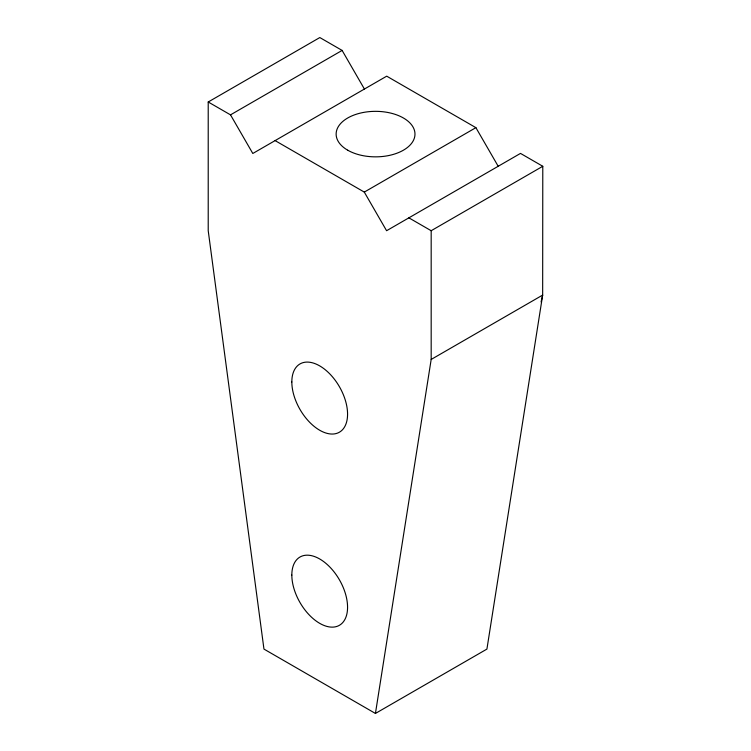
<?xml version="1.0" encoding="UTF-8"?>
<svg xmlns="http://www.w3.org/2000/svg" width="751" height="751" viewBox="0 0 751 751"><rect width="100%" height="100%" fill="white"/><g stroke="black" fill="none" stroke-linecap="round" stroke-linejoin="round"><path stroke-width="1.13" d="M275.101 140.606L364.291 192.096L386.587 230.717L520.49 153.401L542.785 166.281L542.663 295.077L486.92 649.089L375.434 713.45L263.958 649.089L208.215 230.717L208.215 101.986L319.823 37.55L342.118 50.42L364.413 89.04M375.434 713.45L431.177 359.447L431.177 230.717L542.785 166.281M541.096 301.93L542.663 295.077L431.177 359.447M208.215 101.986L230.51 114.856L342.118 50.42M364.291 192.096L475.899 127.661L498.195 166.281M475.899 127.661L386.709 76.17L252.805 153.476L230.51 114.856M408.882 217.846L431.177 230.717M291.829 381.968A39.418 22.755 60 0 0 333.632 433.984A39.418 22.755 60 0 0 333.632 378.241A39.418 22.755 60 0 0 291.829 381.968M291.829 575.069A39.418 22.755 60 0 0 333.632 627.076A39.418 22.755 60 0 0 333.632 571.333A39.418 22.755 60 0 0 291.829 575.069M347.694 150.191A39.418 22.755 0 0 0 413.632 139.986A39.418 22.755 0 0 0 365.361 112.115A39.418 22.755 0 0 0 347.694 150.191"/></g></svg>
